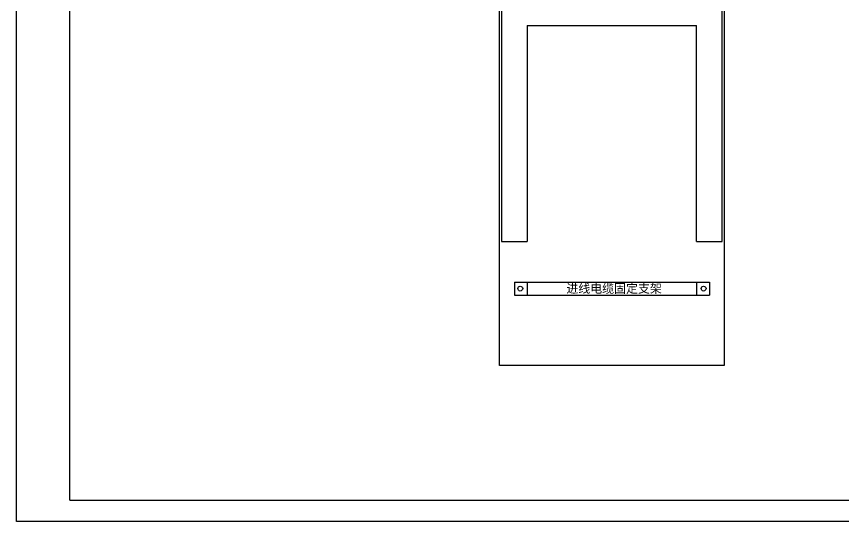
# Model space of a CAD drawing. Header units: millimetres. Extents: x 32626 to 72822, y 60047 to 123188.
# Drawn here: x 47793 to 50373, y 60284 to 61860 of the extents above; entities that cross this region are included whole.
import ezdxf

# ---------------------------------------------------------------- set-up
doc = ezdxf.new("R2010")
doc.units = ezdxf.units.MM
doc.header["$LTSCALE"] = 10
for name, color, linetype in [('1轮廓实线层', 7, 'Continuous'), ('2细线层', 4, 'Continuous'), ('6文字层', 3, 'Continuous'), ('图框层', 7, 'Continuous')]:
    doc.layers.add(name, color=color, linetype=linetype)
doc.styles.add('样式 1', font='SIMYOU.TTF', dxfattribs={"width": 0.9, "height": 12})

msp = doc.modelspace()

# ---------------------------------------------------------------- linework, layer by layer
at = {"layer": '1轮廓实线层'}
for p, q in [((49300.3, 60770.9), (49300.3, 62670.9)), ((49306.3, 62670.9), (49306.3, 61158.1)), ((49994.8, 61158.1), (49994.8, 62670.9)), ((50000.3, 62670.9), (50000.3, 60770.9)), ((49386.3, 61832.1), (49386.3, 61158.1)), ((49386.3, 61832.1), (49914.8, 61832.1)), ((49914.8, 61158.1), (49914.8, 61832.1)), ((49306.3, 61158.1), (49386.3, 61158.1)), ((49914.8, 61158.1), (49994.8, 61158.1)), ((49346.3, 61031.1), (49954.8, 61031.1)), ((49346.3, 61031.1), (49346.3, 60991.1)), ((49386.3, 61031.1), (49386.3, 60991.1)), ((49914.8, 61031.1), (49914.8, 60991.1)), ((49954.8, 61031.1), (49954.8, 60991.1)), ((49346.3, 60991.1), (49954.8, 60991.1)), ((50000.3, 60770.9), (49300.3, 60770.9))]:
    msp.add_line(p, q, dxfattribs=at)
for centre in [(49364.6, 61011.1), (49936.5, 61011.1)]:
    msp.add_circle(centre, 7.58, dxfattribs=at)
at = {"layer": '2细线层'}
for p, q in [((47793.2, 60284.4), (47793.2, 63084.4)), ((51753.2, 60284.4), (47793.2, 60284.4))]:
    msp.add_line(p, q, dxfattribs=at)
at = {"layer": '图框层'}
for q in [(47959.8, 63017.8), (51686.5, 60351.1)]:
    msp.add_line((47959.8, 60351.1), q, dxfattribs=at)

# ---------------------------------------------------------------- texts
at = {"layer": '6文字层', "style": '样式 1'}
msp.add_text('进线电缆固定支架', height=27.27, dxfattribs=at).set_placement((49508.5, 60997.8))

doc.saveas('drawing.dxf')
